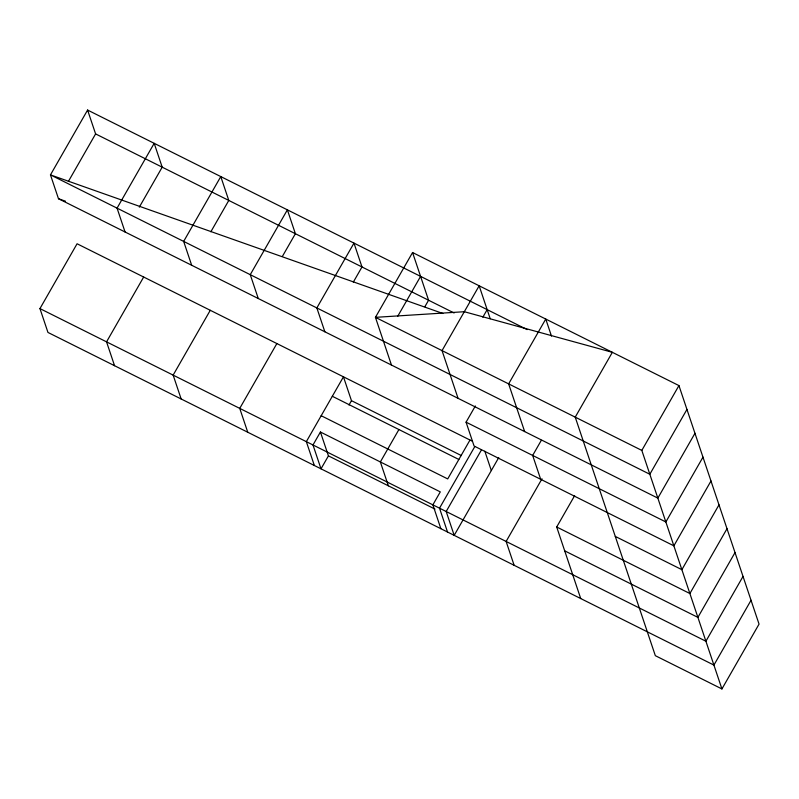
<?xml version="1.0" encoding="UTF-8"?>
<svg xmlns="http://www.w3.org/2000/svg" width="799" height="799" viewBox="0 0 799 799"><rect width="100%" height="100%" fill="white"/><g stroke="black" fill="none" stroke-linecap="round" stroke-linejoin="round"><path stroke-width="1.2" d="M527.13 329.597L87.59 110.052L50.467 174.881L58.487 198.731L657.847 498.117L694.97 433.288M68.384 181.443L95.6 133.912L87.59 110.052M751.04 600.269L713.916 665.088L47.96 332.444L39.95 308.594L77.074 243.765L472.209 441.138M139.306 207.151L162.197 167.171L154.187 143.321L117.063 208.139L125.073 232M143.67 277.033L106.547 341.852L114.557 365.712M210.856 231.77L228.794 200.439L220.784 176.589L183.66 241.408L191.67 265.258M210.267 310.302L173.143 375.121L181.153 398.971M282.397 256.389L295.39 233.708L287.38 209.847L250.257 274.666L258.267 298.526M276.863 343.56L239.74 408.389L247.75 432.239M353.328 282.097L361.987 266.966L353.977 243.116L316.853 307.935L324.863 331.785M721.926 688.948L641.817 450.406L375.44 317.343L464.309 311.72L612.354 352.319L575.23 417.138L655.33 655.679L721.926 688.948L759.05 624.119L678.94 385.587L412.564 252.524L375.44 317.343L391.46 365.053M320.419 432.009L312.988 444.973L320.998 468.833L328.429 455.869L320.419 432.009L440.289 491.884L432.868 504.848L440.878 528.708M397.682 316.354L420.574 276.384M348.993 405.003L351.47 400.679L343.46 376.828L306.337 441.647L314.347 465.497M424.868 306.716L428.584 300.234L412.564 252.524M398.911 429.542L380.354 461.952L388.364 485.802M482.836 317.203L487.17 309.642M710.99 480.998L673.867 545.817L474.077 446.022L466.067 422.172L475.345 405.972M469.992 440.029L447.71 478.921L321.178 415.72M474.786 446.601L439.52 508.174L447.53 532.034M481.447 449.927L446.182 511.5L454.192 535.36L498.746 457.577M541.322 440.309L532.663 455.44L540.673 479.29M542.002 478.781L506.117 541.442L514.127 565.293M580.723 598.561L556.693 527L574.641 495.67M641.817 450.406L678.94 385.587M686.95 409.438L649.827 474.256L50.467 174.881L442.856 313.478M702.98 457.148L665.857 521.967L466.067 422.172M719 504.848L681.877 569.677L615.28 536.409M727.01 528.708L689.887 593.527L556.693 527M735.02 552.558L697.897 617.377L564.703 550.851M743.03 576.419L705.907 641.237L39.95 308.594M58.487 198.731L65.488 201.208M95.6 133.912L454.112 312.988M351.47 400.679L461.353 455.57M332.314 396.274L458.846 459.475M328.429 455.869L434.976 509.093M551.48 336.089L545.757 319.051L508.633 383.88L524.653 431.58M490.216 318.731L479.16 285.792L442.037 350.611L458.057 398.321M484.833 451.225L491.315 470.541"/></g></svg>
